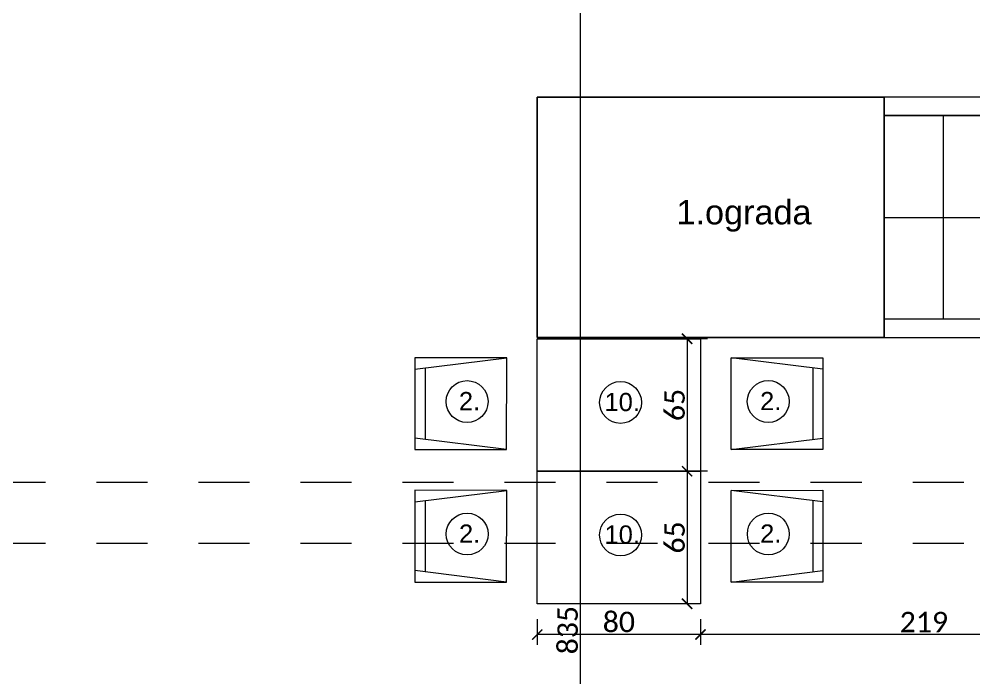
# Model space of a CAD drawing. Header units: centimetres. Extents: x -26724 to 60145, y -23645 to 6771.
# Drawn here: x -18798 to -18330.1, y 1012.9 to 1336.2 of the extents above; entities that cross this region are included whole.
import ezdxf

# ---------------------------------------------------------------- set-up
doc = ezdxf.new("R2010")
doc.units = ezdxf.units.CM
doc.linetypes.add('AUSGEZOGEN', pattern=[0])
doc.linetypes.add('DALEKOVOD_VN', pattern=[5, 2.5, -2.5])
doc.layers.add('3.IZGLED 2', color=7, linetype='Continuous', lineweight=9, true_color=0x4a4a4a)
for name, color, linetype, lineweight in [('4.KOTE', 88, 'Continuous', 15), ('namestaj', 8, 'Continuous', 9), ('namjestaj', 150, 'Continuous', 5)]:
    doc.layers.add(name, color=color, linetype=linetype, lineweight=lineweight)
doc.layers.add('pozicije', color=7, linetype='Continuous')
doc.layers.add('tekst @ 50', color=7, linetype='Continuous')
doc.styles.add('0.15', font='arial.ttf', dxfattribs={"height": 0.15})
doc.styles.add('Notes', font='arial.ttf', dxfattribs={"height": 3})
doc.styles.get("Standard").update_dxf_attribs({"font": 'calibri.ttf'})
doc.dimstyles.new('ja 1 50', dxfattribs={"dimtxt": 10, "dimasz": 5, "dimexe": 5, "dimexo": 5, "dimgap": 1, "dimtad": 1, "dimdec": 0, "dimtxsty": 'Standard', "dimblk": 'ARCHTICK', "dimcen": 2.5, "dimclrd": 256, "dimclrt": 7, "dimadec": 0, "dimazin": 0, "dimtfac": 1, "dimtdec": 0, "dimtix": 1, "dimtmove": 1, "dimatfit": 3, "dimldrblk": 'ARCHTICK', "dimfxl": 10, "dimfxlon": 1, "dimlwd": 0, "dimlwe": 9, "dimarcsym": 0})

# ---------------------------------------------------------------- blocks, each defined once
blk = doc.blocks.new('_ArchTick')
at = {"color": 0, "linetype": 'ByBlock', "const_width": 0.15}
blk.add_lwpolyline([(-0.5, -0.5), (0.5, 0.5)], dxfattribs=at)
blk = doc.blocks.new('*D1749')
at = {"layer": '4.KOTE', "color": 0, "lineweight": 9, "transparency": 16777216}
for p, q in [((-18464.07, 1041.69), (-18464.07, 1029.24)), ((-18245.07, 1041.69), (-18245.07, 1029.24))]:
    blk.add_line(p, q, dxfattribs=at)
at = {"layer": '4.KOTE', "lineweight": 0, "transparency": 16777216}
blk.add_line((-18245.07, 1034.24), (-18464.07, 1034.24), dxfattribs=at)
at = {"layer": 'Defpoints', "color": 0, "transparency": 16777216}
for p in [(-18464.07, 1049.35, 13.5), (-18245.07, 1049.35, 13.5), (-18464.07, 1034.24)]:
    blk.add_point(p, dxfattribs=at)
at = {"layer": '4.KOTE', "lineweight": 0, "transparency": 16777216, "xscale": 5, "yscale": 5, "zscale": 5, "rotation": 180}
blk.add_blockref('_ArchTick', (-18464.07, 1034.24), dxfattribs=at)
at = {"layer": '4.KOTE', "lineweight": 0, "transparency": 16777216, "xscale": 5, "yscale": 5, "zscale": 5}
blk.add_blockref('_ArchTick', (-18245.07, 1034.24), dxfattribs=at)
at = {"layer": '4.KOTE', "color": 7, "transparency": 16777216, "insert": (-18354.57, 1040.36), "char_height": 10, "attachment_point": 5}
blk.add_mtext('219', dxfattribs=at)
blk = doc.blocks.new('*D1750')
at = {"layer": '4.KOTE', "color": 0, "lineweight": 9, "transparency": 16777216}
for p, q in [((-18544.07, 1041.69), (-18544.07, 1029.24)), ((-18464.07, 1041.69), (-18464.07, 1029.24))]:
    blk.add_line(p, q, dxfattribs=at)
at = {"layer": '4.KOTE', "lineweight": 0, "transparency": 16777216}
blk.add_line((-18464.07, 1034.24), (-18544.07, 1034.24), dxfattribs=at)
at = {"layer": 'Defpoints', "color": 0, "transparency": 16777216}
for p in [(-18544.07, 1049.35, 13.5), (-18464.07, 1049.35, 13.5), (-18544.07, 1034.24)]:
    blk.add_point(p, dxfattribs=at)
at = {"layer": '4.KOTE', "lineweight": 0, "transparency": 16777216, "xscale": 5, "yscale": 5, "zscale": 5, "rotation": 180}
blk.add_blockref('_ArchTick', (-18544.07, 1034.24), dxfattribs=at)
at = {"layer": '4.KOTE', "lineweight": 0, "transparency": 16777216, "xscale": 5, "yscale": 5, "zscale": 5}
blk.add_blockref('_ArchTick', (-18464.07, 1034.24), dxfattribs=at)
at = {"layer": '4.KOTE', "color": 7, "transparency": 16777216, "insert": (-18504.07, 1040.36), "char_height": 10, "attachment_point": 5}
blk.add_mtext('80', dxfattribs=at)
blk = doc.blocks.new('*D1751')
at = {"layer": '4.KOTE', "color": 0, "lineweight": 9, "transparency": 16777216}
for p, q in [((-18467.33, 1179.35), (-18475.63, 1179.35)), ((-18467.33, 1114.35), (-18475.63, 1114.35))]:
    blk.add_line(p, q, dxfattribs=at)
at = {"layer": '4.KOTE', "lineweight": 0, "transparency": 16777216}
blk.add_line((-18470.63, 1179.35), (-18470.63, 1114.35), dxfattribs=at)
at = {"layer": 'Defpoints', "color": 0, "transparency": 16777216}
for p in [(-18464.07, 1179.35, 13.5), (-18470.63, 1114.35), (-18464.07, 1114.35, 13.5)]:
    blk.add_point(p, dxfattribs=at)
at = {"layer": '4.KOTE', "lineweight": 0, "transparency": 16777216, "xscale": 5, "yscale": 5, "zscale": 5}
for p, rotation in [((-18470.63, 1179.35), 90), ((-18470.63, 1114.35), 270)]:
    blk.add_blockref('_ArchTick', p, dxfattribs=dict(at, rotation=rotation))
at = {"layer": '4.KOTE', "color": 7, "transparency": 16777216, "insert": (-18476.75, 1146.85), "char_height": 10, "attachment_point": 5, "rotation": 90}
blk.add_mtext('65', dxfattribs=at)
blk = doc.blocks.new('*D1752')
at = {"layer": '4.KOTE', "color": 0, "lineweight": 9, "transparency": 16777216}
for p, q in [((-18467.33, 1114.35), (-18475.63, 1114.35)), ((-18467.33, 1049.35), (-18475.63, 1049.35))]:
    blk.add_line(p, q, dxfattribs=at)
at = {"layer": '4.KOTE', "lineweight": 0, "transparency": 16777216}
blk.add_line((-18470.63, 1114.35), (-18470.63, 1049.35), dxfattribs=at)
at = {"layer": 'Defpoints', "color": 0, "transparency": 16777216}
for p in [(-18464.07, 1114.35, 13.5), (-18470.63, 1049.35), (-18464.07, 1049.35, 13.5)]:
    blk.add_point(p, dxfattribs=at)
at = {"layer": '4.KOTE', "lineweight": 0, "transparency": 16777216, "xscale": 5, "yscale": 5, "zscale": 5}
for p, rotation in [((-18470.63, 1114.35), 90), ((-18470.63, 1049.35), 270)]:
    blk.add_blockref('_ArchTick', p, dxfattribs=dict(at, rotation=rotation))
at = {"layer": '4.KOTE', "color": 7, "transparency": 16777216, "insert": (-18476.75, 1081.85), "char_height": 10, "attachment_point": 5, "rotation": 90}
blk.add_mtext('65', dxfattribs=at)
blk = doc.blocks.new('*D1753')
at = {"layer": '4.KOTE', "color": 0, "lineweight": 9, "transparency": 16777216}
for p, q in [((-18460.66, 1179.35), (-18475.63, 1179.35)), ((-18460.66, 1114.35), (-18475.63, 1114.35))]:
    blk.add_line(p, q, dxfattribs=at)
at = {"layer": '4.KOTE', "lineweight": 0, "transparency": 16777216}
blk.add_line((-18470.63, 1179.35), (-18470.63, 1114.35), dxfattribs=at)
at = {"layer": 'Defpoints', "color": 0, "transparency": 16777216}
for p in [(-18245.07, 1179.35, 13.5), (-18470.63, 1114.35), (-18245.07, 1114.35, 13.5)]:
    blk.add_point(p, dxfattribs=at)
at = {"layer": '4.KOTE', "lineweight": 0, "transparency": 16777216, "xscale": 5, "yscale": 5, "zscale": 5}
for p, rotation in [((-18470.63, 1179.35), 90), ((-18470.63, 1114.35), 270)]:
    blk.add_blockref('_ArchTick', p, dxfattribs=dict(at, rotation=rotation))
at = {"layer": '4.KOTE', "color": 7, "transparency": 16777216, "insert": (-18476.75, 1146.85), "char_height": 10, "attachment_point": 5, "rotation": 90}
blk.add_mtext('65', dxfattribs=at)
blk = doc.blocks.new('*D2087')
at = {"layer": '4.KOTE', "color": 0, "lineweight": 9, "transparency": 16777216}
for p, q in [((-18514.78, 1453.89), (-18528.03, 1453.89)), ((-18513.36, 618.89), (-18528.03, 618.89))]:
    blk.add_line(p, q, dxfattribs=at)
at = {"layer": '4.KOTE', "lineweight": 0, "transparency": 16777216}
blk.add_line((-18523.03, 1453.89), (-18523.03, 618.89), dxfattribs=at)
at = {"layer": 'Defpoints', "color": 0, "transparency": 16777216}
for p in [(-18502.57, 1453.89, 13.5), (-18523.03, 618.89), (-18465.08, 618.89, 13.5)]:
    blk.add_point(p, dxfattribs=at)
at = {"layer": '4.KOTE', "lineweight": 0, "transparency": 16777216, "xscale": 5, "yscale": 5, "zscale": 5}
for p, rotation in [((-18523.03, 1453.89), 90), ((-18523.03, 618.89), 270)]:
    blk.add_blockref('_ArchTick', p, dxfattribs=dict(at, rotation=rotation))
at = {"layer": '4.KOTE', "color": 7, "transparency": 16777216, "insert": (-18529.15, 1036.39), "char_height": 10, "attachment_point": 5, "rotation": 90}
blk.add_mtext('835', dxfattribs=at)

msp = doc.modelspace()

# ---------------------------------------------------------------- linework, layer by layer
at = {"layer": '3.IZGLED 2', "transparency": 33554687}
msp.add_line((-18345.07, 1288.89, 13.5), (-18345.07, 1188.89, 13.5), dxfattribs=at)
at = {"layer": '3.IZGLED 2'}
msp.add_line((-18374.07, 1238.89, 13.5), (-18105.07, 1238.89, 13.5), dxfattribs=at)
at = {"layer": '3.IZGLED 2', "color": 32, "linetype": 'DALEKOVOD_VN', "ltscale": 10, "true_color": 0xcd6928}
for p, q in [((-17985.07, 1108.89, 13.5), (-19185.07, 1108.89, 13.5)), ((-17985.07, 1078.89, 13.5), (-19185.07, 1078.89, 13.5))]:
    msp.add_line(p, q, dxfattribs=at)
at = {"layer": 'namestaj'}
for centre in [(-18578.47, 1148.53), (-18503.26, 1148.07, -40.5), (-18430.87, 1148.55), (-18578.44, 1083.53), (-18503.26, 1083.07, -40.5), (-18430.84, 1083.55)]:
    msp.add_circle(centre, 10.27, dxfattribs=at)
at = {"layer": 'namjestaj', "transparency": 33554687}
for p, q in [((-18374.07, 1179.89, 13.5), (-18374.07, 1297.89, 13.5)), ((-18105.07, 1288.89, 13.5), (-18374.07, 1288.89, 13.5))]:
    msp.add_line(p, q, dxfattribs=at)
at = {"layer": 'namjestaj', "linetype": 'AUSGEZOGEN', "lineweight": 18, "transparency": 33554687}
for p, q in [((-18544.07, 1114.35, 13.5), (-18544.07, 1179.35, 13.5)), ((-18544.07, 1179.35, 13.5), (-18464.07, 1179.35, 13.5)), ((-18464.07, 1179.35, 13.5), (-18464.07, 1114.35, 13.5)), ((-18604.07, 1169.99, 13.5), (-18604.09, 1124.99, 13.5)), ((-18559.07, 1169.97, 13.5), (-18604.07, 1169.99, 13.5)), ((-18449.07, 1169.97, 13.5), (-18404.07, 1169.99, 13.5)), ((-18404.07, 1169.99, 13.5), (-18404.05, 1124.99, 13.5)), ((-18604.08, 1164.36, 13.5), (-18559.07, 1169.97, 13.5)), ((-18559.09, 1124.97, 13.5), (-18559.07, 1169.97, 13.5)), ((-18404.07, 1164.36, 13.5), (-18449.07, 1169.97, 13.5)), ((-18449.05, 1124.97, 13.5), (-18449.07, 1169.97, 13.5)), ((-18599.08, 1164.99, 13.5), (-18599.09, 1129.99, 13.5)), ((-18409.07, 1164.99, 13.5), (-18409.05, 1129.99, 13.5)), ((-18559.09, 1124.97, 13.5), (-18604.09, 1130.61, 13.5)), ((-18449.05, 1124.97, 13.5), (-18404.06, 1130.61, 13.5)), ((-18604.09, 1124.99, 13.5), (-18559.09, 1124.97, 13.5)), ((-18604.09, 1124.99, 13.5), (-18604.09, 1124.99, 13.5)), ((-18404.05, 1124.99, 13.5), (-18449.05, 1124.97, 13.5)), ((-18404.05, 1124.99, 13.5), (-18404.05, 1124.99, 13.5)), ((-18464.07, 1114.35, 13.5), (-18544.07, 1114.35, 13.5)), ((-18544.07, 1049.35, 13.5), (-18544.07, 1114.35, 13.5)), ((-18544.07, 1114.35, 13.5), (-18464.07, 1114.35, 13.5)), ((-18464.07, 1114.35, 13.5), (-18464.07, 1114.35, 13.5)), ((-18464.07, 1114.35, 13.5), (-18464.07, 1049.35, 13.5)), ((-18604.07, 1104.99, 13.5), (-18604.09, 1059.99, 13.5)), ((-18604.08, 1099.36, 13.5), (-18559.07, 1104.97, 13.5)), ((-18559.07, 1104.97, 13.5), (-18604.07, 1104.99, 13.5)), ((-18559.09, 1059.97, 13.5), (-18559.07, 1104.97, 13.5)), ((-18449.07, 1104.97, 13.5), (-18404.07, 1104.99, 13.5)), ((-18404.07, 1099.36, 13.5), (-18449.07, 1104.97, 13.5)), ((-18449.05, 1059.97, 13.5), (-18449.07, 1104.97, 13.5)), ((-18404.07, 1104.99, 13.5), (-18404.05, 1059.99, 13.5)), ((-18599.08, 1099.99, 13.5), (-18599.09, 1064.99, 13.5)), ((-18409.07, 1099.99, 13.5), (-18409.05, 1064.99, 13.5)), ((-18559.09, 1059.97, 13.5), (-18604.09, 1065.61, 13.5)), ((-18449.05, 1059.97, 13.5), (-18404.06, 1065.61, 13.5)), ((-18604.09, 1059.99, 13.5), (-18559.09, 1059.97, 13.5)), ((-18604.09, 1059.99, 13.5), (-18604.09, 1059.99, 13.5)), ((-18404.05, 1059.99, 13.5), (-18449.05, 1059.97, 13.5)), ((-18404.05, 1059.99, 13.5), (-18404.05, 1059.99, 13.5)), ((-18464.07, 1049.35, 13.5), (-18544.07, 1049.35, 13.5)), ((-18464.07, 1049.35, 13.5), (-18464.07, 1049.35, 13.5))]:
    msp.add_line(p, q, dxfattribs=at)
at = {"layer": 'namjestaj', "elevation": 13.5}
msp.add_lwpolyline([(-18544.07, 1297.89), (-18374.07, 1297.89), (-18374.07, 1179.89), (-18544.07, 1179.89)], close=True, dxfattribs=at)
for points in [[(-18374.07, 1288.89), (-18105.07, 1288.89), (-18105.07, 1297.89), (-18544.07, 1297.89), (-18544.07, 1179.89), (-17985.07, 1179.89)], [(-17985.07, 1188.89), (-18374.07, 1188.89)]]:
    msp.add_lwpolyline(points, dxfattribs=at)

# ---------------------------------------------------------------- texts
at = {"layer": 'pozicije', "style": '0.15'}
for s, p in [('2.', (-18582.46, 1144.29)), ('10.', (-18511.1, 1143.83, -40.5)), ('2.', (-18434.86, 1144.31)), ('2.', (-18582.43, 1079.29)), ('10.', (-18511.1, 1078.83, -40.5)), ('2.', (-18434.83, 1079.31))]:
    msp.add_text(s, height=8.93, dxfattribs=at).set_placement(p)
at = {"layer": 'tekst @ 50', "color": 7, "ltscale": 0.8, "insert": (-18475.83, 1247.45), "char_height": 12, "attachment_point": 1, "style": 'Notes'}
msp.add_mtext_dynamic_manual_height_columns('1.ograda', width=290.6445, gutter_width=750, heights=[0], dxfattribs=at)

# ---------------------------------------------------------------- dimensions: what is measured, and where the dimension line sits
at = {"layer": '4.KOTE'}
for base, p1, p2, picture, middle in [((-18523.03, 618.89), (-18502.57, 1453.89, 13.5), (-18465.08, 618.89, 13.5), '*D2087', (-18529.15, 1036.39)), ((-18470.63, 1114.35), (-18464.07, 1179.35, 13.5), (-18464.07, 1114.35, 13.5), '*D1751', (-18476.75, 1146.85)), ((-18470.63, 1114.35), (-18245.07, 1179.35, 13.5), (-18245.07, 1114.35, 13.5), '*D1753', (-18476.75, 1146.85)), ((-18470.63, 1049.35), (-18464.07, 1114.35, 13.5), (-18464.07, 1049.35, 13.5), '*D1752', (-18476.75, 1081.85))]:
    dim = msp.add_linear_dim(base=base, p1=p1, p2=p2, angle=90, dimstyle='ja 1 50', dxfattribs=at)
    dim.commit()
    dim.dimension.update_dxf_attribs({"geometry": picture, "text_midpoint": middle})
for base, p1, p2, picture, middle in [((-18544.07, 1034.24), (-18464.07, 1049.35, 13.5), (-18544.07, 1049.35, 13.5), '*D1750', (-18504.07, 1040.36)), ((-18464.07, 1034.24), (-18245.07, 1049.35, 13.5), (-18464.07, 1049.35, 13.5), '*D1749', (-18354.57, 1040.36))]:
    dim = msp.add_linear_dim(base=base, p1=p1, p2=p2, dimstyle='ja 1 50', dxfattribs=at)
    dim.commit()
    dim.dimension.update_dxf_attribs({"geometry": picture, "text_midpoint": middle})

doc.saveas('drawing.dxf')
